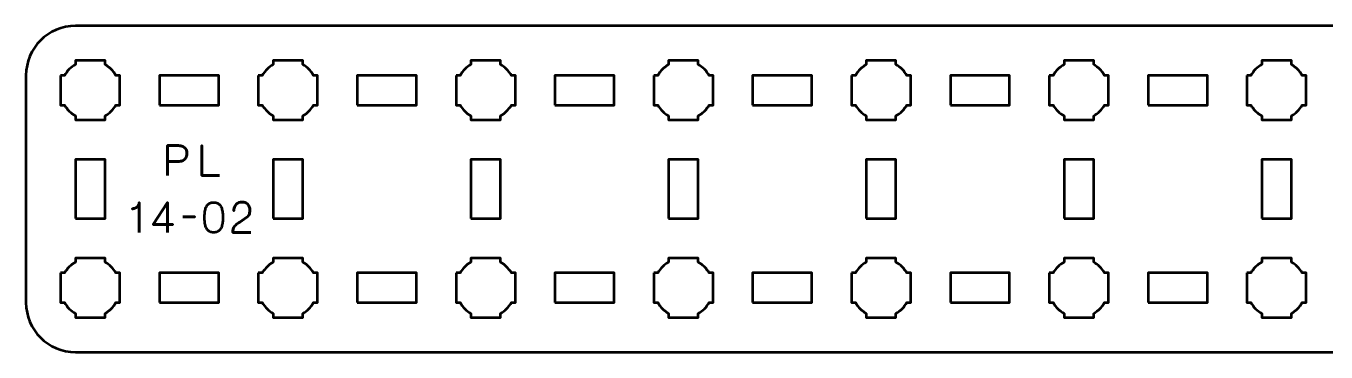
# Model space of a CAD drawing. Header units: centimetres. Extents: x -24.1 to 3.1, y -16.5 to -13.2.
# Drawn here: x -24.15 to -11, y -16.5 to -13.2 of the extents above; entities that cross this region are included whole.
import ezdxf

# ---------------------------------------------------------------- set-up
doc = ezdxf.new("R2010")
doc.units = ezdxf.units.CM
doc.header["$MEASUREMENT"] = 0
doc.layers.add('Layer 1', color=7, linetype='Continuous')

msp = doc.modelspace()

# ---------------------------------------------------------------- linework, layer by layer
at = {"layer": 'Layer 1', "lineweight": 53}
for points in [[(-22.8, -14), (-22.2, -14), (-22.2, -13.7), (-22.8, -13.7), (-22.8, -14)], [(-20.8, -14), (-20.2, -14), (-20.2, -13.7), (-20.8, -13.7), (-20.8, -14)], [(-18.8, -14), (-18.2, -14), (-18.2, -13.7), (-18.8, -13.7), (-18.8, -14)], [(-16.8, -14), (-16.2, -14), (-16.2, -13.7), (-16.8, -13.7), (-16.8, -14)], [(-14.8, -14), (-14.2, -14), (-14.2, -13.7), (-14.8, -13.7), (-14.8, -14)], [(-12.8, -14), (-12.2, -14), (-12.2, -13.7), (-12.8, -13.7), (-12.8, -14)], [(-23.65, -15.15), (-23.35, -15.15), (-23.35, -14.55), (-23.65, -14.55), (-23.65, -15.15)], [(-21.65, -15.15), (-21.35, -15.15), (-21.35, -14.55), (-21.65, -14.55), (-21.65, -15.15)], [(-19.65, -15.15), (-19.35, -15.15), (-19.35, -14.55), (-19.65, -14.55), (-19.65, -15.15)], [(-17.65, -15.15), (-17.35, -15.15), (-17.35, -14.55), (-17.65, -14.55), (-17.65, -15.15)], [(-15.65, -15.15), (-15.35, -15.15), (-15.35, -14.55), (-15.65, -14.55), (-15.65, -15.15)], [(-13.65, -15.15), (-13.35, -15.15), (-13.35, -14.55), (-13.65, -14.55), (-13.65, -15.15)], [(-11.65, -15.15), (-11.35, -15.15), (-11.35, -14.55), (-11.65, -14.55), (-11.65, -15.15)], [(-22.8, -16), (-22.2, -16), (-22.2, -15.7), (-22.8, -15.7), (-22.8, -16)], [(-20.8, -16), (-20.2, -16), (-20.2, -15.7), (-20.8, -15.7), (-20.8, -16)], [(-18.8, -16), (-18.2, -16), (-18.2, -15.7), (-18.8, -15.7), (-18.8, -16)], [(-16.8, -16), (-16.2, -16), (-16.2, -15.7), (-16.8, -15.7), (-16.8, -16)], [(-14.8, -16), (-14.2, -16), (-14.2, -15.7), (-14.8, -15.7), (-14.8, -16)], [(-12.8, -16), (-12.2, -16), (-12.2, -15.7), (-12.8, -15.7), (-12.8, -16)]]:
    msp.add_lwpolyline(points, close=True, dxfattribs=at)
for points, knots in [([(-24.15, -16), (-24.15, -16), (-24.15, -13.7), (-24.15, -13.7), (-24.15, -13.7), (-24.15, -13.42391), (-23.92609, -13.2), (-23.65, -13.2), (-23.65, -13.2), (-23.65, -13.2), (2.65, -13.2), (2.65, -13.2), (2.65, -13.2), (2.92609, -13.2), (3.15, -13.42391), (3.15, -13.7), (3.15, -13.7), (3.15, -13.7), (3.15, -16), (3.15, -16), (3.15, -16), (3.15, -16.27609), (2.92609, -16.5), (2.65, -16.5), (2.65, -16.5), (2.65, -16.5), (-23.65, -16.5), (-23.65, -16.5), (-23.65, -16.5), (-23.92609, -16.5), (-24.15, -16.27609), (-24.15, -16)], [0, 0, 0, 0, 0.125, 0.125, 0.125, 0.125, 0.25, 0.25, 0.25, 0.25, 0.375, 0.375, 0.375, 0.375, 0.5, 0.5, 0.5, 0.5, 0.625, 0.625, 0.625, 0.625, 0.75, 0.75, 0.75, 0.75, 0.875, 0.875, 0.875, 0.875, 1, 1, 1, 1]), ([(-23.8, -13.7), (-23.8, -13.7), (-23.75985, -13.7), (-23.75985, -13.7), (-23.75985, -13.7), (-23.7335, -13.65447), (-23.69553, -13.6165), (-23.65, -13.59015), (-23.65, -13.59015), (-23.65, -13.59015), (-23.65, -13.55), (-23.65, -13.55), (-23.65, -13.55), (-23.65, -13.55), (-23.5, -13.55), (-23.5, -13.55), (-23.5, -13.55), (-23.5, -13.55), (-23.35, -13.55), (-23.35, -13.55), (-23.35, -13.55), (-23.35, -13.55), (-23.35, -13.59015), (-23.35, -13.59015), (-23.35, -13.59015), (-23.30447, -13.6165), (-23.2665, -13.65447), (-23.24015, -13.7), (-23.24015, -13.7), (-23.24015, -13.7), (-23.2, -13.7), (-23.2, -13.7), (-23.2, -13.7), (-23.2, -13.7), (-23.2, -13.85), (-23.2, -13.85), (-23.2, -13.85), (-23.2, -13.85), (-23.2, -14), (-23.2, -14), (-23.2, -14), (-23.2, -14), (-23.24015, -14), (-23.24015, -14), (-23.24015, -14), (-23.2665, -14.04553), (-23.30447, -14.0835), (-23.35, -14.10985), (-23.35, -14.10985), (-23.35, -14.10985), (-23.35, -14.15), (-23.35, -14.15), (-23.35, -14.15), (-23.35, -14.15), (-23.5, -14.15), (-23.5, -14.15), (-23.5, -14.15), (-23.5, -14.15), (-23.65, -14.15), (-23.65, -14.15), (-23.65, -14.15), (-23.65, -14.15), (-23.65, -14.10985), (-23.65, -14.10985), (-23.65, -14.10985), (-23.69553, -14.0835), (-23.7335, -14.04553), (-23.75985, -14), (-23.75985, -14), (-23.75985, -14), (-23.8, -14), (-23.8, -14), (-23.8, -14), (-23.8, -14), (-23.8, -13.85), (-23.8, -13.85), (-23.8, -13.85), (-23.8, -13.85), (-23.8, -13.7), (-23.8, -13.7)], [0, 0, 0, 0, 0.05, 0.05, 0.05, 0.05, 0.1, 0.1, 0.1, 0.1, 0.15, 0.15, 0.15, 0.15, 0.2, 0.2, 0.2, 0.2, 0.25, 0.25, 0.25, 0.25, 0.3, 0.3, 0.3, 0.3, 0.35, 0.35, 0.35, 0.35, 0.4, 0.4, 0.4, 0.4, 0.45, 0.45, 0.45, 0.45, 0.5, 0.5, 0.5, 0.5, 0.55, 0.55, 0.55, 0.55, 0.6, 0.6, 0.6, 0.6, 0.65, 0.65, 0.65, 0.65, 0.7, 0.7, 0.7, 0.7, 0.75, 0.75, 0.75, 0.75, 0.8, 0.8, 0.8, 0.8, 0.85, 0.85, 0.85, 0.85, 0.9, 0.9, 0.9, 0.9, 0.95, 0.95, 0.95, 0.95, 1, 1, 1, 1]), ([(-21.8, -13.7), (-21.8, -13.7), (-21.75985, -13.7), (-21.75985, -13.7), (-21.75985, -13.7), (-21.7335, -13.65447), (-21.69553, -13.6165), (-21.65, -13.59015), (-21.65, -13.59015), (-21.65, -13.59015), (-21.65, -13.55), (-21.65, -13.55), (-21.65, -13.55), (-21.65, -13.55), (-21.5, -13.55), (-21.5, -13.55), (-21.5, -13.55), (-21.5, -13.55), (-21.35, -13.55), (-21.35, -13.55), (-21.35, -13.55), (-21.35, -13.55), (-21.35, -13.59015), (-21.35, -13.59015), (-21.35, -13.59015), (-21.30447, -13.6165), (-21.2665, -13.65447), (-21.24015, -13.7), (-21.24015, -13.7), (-21.24015, -13.7), (-21.2, -13.7), (-21.2, -13.7), (-21.2, -13.7), (-21.2, -13.7), (-21.2, -13.85), (-21.2, -13.85), (-21.2, -13.85), (-21.2, -13.85), (-21.2, -14), (-21.2, -14), (-21.2, -14), (-21.2, -14), (-21.24015, -14), (-21.24015, -14), (-21.24015, -14), (-21.2665, -14.04553), (-21.30447, -14.0835), (-21.35, -14.10985), (-21.35, -14.10985), (-21.35, -14.10985), (-21.35, -14.15), (-21.35, -14.15), (-21.35, -14.15), (-21.35, -14.15), (-21.5, -14.15), (-21.5, -14.15), (-21.5, -14.15), (-21.5, -14.15), (-21.65, -14.15), (-21.65, -14.15), (-21.65, -14.15), (-21.65, -14.15), (-21.65, -14.10985), (-21.65, -14.10985), (-21.65, -14.10985), (-21.69553, -14.0835), (-21.7335, -14.04553), (-21.75985, -14), (-21.75985, -14), (-21.75985, -14), (-21.8, -14), (-21.8, -14), (-21.8, -14), (-21.8, -14), (-21.8, -13.85), (-21.8, -13.85), (-21.8, -13.85), (-21.8, -13.85), (-21.8, -13.7), (-21.8, -13.7)], [0, 0, 0, 0, 0.05, 0.05, 0.05, 0.05, 0.1, 0.1, 0.1, 0.1, 0.15, 0.15, 0.15, 0.15, 0.2, 0.2, 0.2, 0.2, 0.25, 0.25, 0.25, 0.25, 0.3, 0.3, 0.3, 0.3, 0.35, 0.35, 0.35, 0.35, 0.4, 0.4, 0.4, 0.4, 0.45, 0.45, 0.45, 0.45, 0.5, 0.5, 0.5, 0.5, 0.55, 0.55, 0.55, 0.55, 0.6, 0.6, 0.6, 0.6, 0.65, 0.65, 0.65, 0.65, 0.7, 0.7, 0.7, 0.7, 0.75, 0.75, 0.75, 0.75, 0.8, 0.8, 0.8, 0.8, 0.85, 0.85, 0.85, 0.85, 0.9, 0.9, 0.9, 0.9, 0.95, 0.95, 0.95, 0.95, 1, 1, 1, 1]), ([(-19.8, -13.7), (-19.8, -13.7), (-19.75985, -13.7), (-19.75985, -13.7), (-19.75985, -13.7), (-19.7335, -13.65447), (-19.69553, -13.6165), (-19.65, -13.59015), (-19.65, -13.59015), (-19.65, -13.59015), (-19.65, -13.55), (-19.65, -13.55), (-19.65, -13.55), (-19.65, -13.55), (-19.5, -13.55), (-19.5, -13.55), (-19.5, -13.55), (-19.5, -13.55), (-19.35, -13.55), (-19.35, -13.55), (-19.35, -13.55), (-19.35, -13.55), (-19.35, -13.59015), (-19.35, -13.59015), (-19.35, -13.59015), (-19.30447, -13.6165), (-19.2665, -13.65447), (-19.24015, -13.7), (-19.24015, -13.7), (-19.24015, -13.7), (-19.2, -13.7), (-19.2, -13.7), (-19.2, -13.7), (-19.2, -13.7), (-19.2, -13.85), (-19.2, -13.85), (-19.2, -13.85), (-19.2, -13.85), (-19.2, -14), (-19.2, -14), (-19.2, -14), (-19.2, -14), (-19.24015, -14), (-19.24015, -14), (-19.24015, -14), (-19.2665, -14.04553), (-19.30447, -14.0835), (-19.35, -14.10985), (-19.35, -14.10985), (-19.35, -14.10985), (-19.35, -14.15), (-19.35, -14.15), (-19.35, -14.15), (-19.35, -14.15), (-19.5, -14.15), (-19.5, -14.15), (-19.5, -14.15), (-19.5, -14.15), (-19.65, -14.15), (-19.65, -14.15), (-19.65, -14.15), (-19.65, -14.15), (-19.65, -14.10985), (-19.65, -14.10985), (-19.65, -14.10985), (-19.69553, -14.0835), (-19.7335, -14.04553), (-19.75985, -14), (-19.75985, -14), (-19.75985, -14), (-19.8, -14), (-19.8, -14), (-19.8, -14), (-19.8, -14), (-19.8, -13.85), (-19.8, -13.85), (-19.8, -13.85), (-19.8, -13.85), (-19.8, -13.7), (-19.8, -13.7)], [0, 0, 0, 0, 0.05, 0.05, 0.05, 0.05, 0.1, 0.1, 0.1, 0.1, 0.15, 0.15, 0.15, 0.15, 0.2, 0.2, 0.2, 0.2, 0.25, 0.25, 0.25, 0.25, 0.3, 0.3, 0.3, 0.3, 0.35, 0.35, 0.35, 0.35, 0.4, 0.4, 0.4, 0.4, 0.45, 0.45, 0.45, 0.45, 0.5, 0.5, 0.5, 0.5, 0.55, 0.55, 0.55, 0.55, 0.6, 0.6, 0.6, 0.6, 0.65, 0.65, 0.65, 0.65, 0.7, 0.7, 0.7, 0.7, 0.75, 0.75, 0.75, 0.75, 0.8, 0.8, 0.8, 0.8, 0.85, 0.85, 0.85, 0.85, 0.9, 0.9, 0.9, 0.9, 0.95, 0.95, 0.95, 0.95, 1, 1, 1, 1]), ([(-17.8, -13.7), (-17.8, -13.7), (-17.75985, -13.7), (-17.75985, -13.7), (-17.75985, -13.7), (-17.7335, -13.65447), (-17.69553, -13.6165), (-17.65, -13.59015), (-17.65, -13.59015), (-17.65, -13.59015), (-17.65, -13.55), (-17.65, -13.55), (-17.65, -13.55), (-17.65, -13.55), (-17.5, -13.55), (-17.5, -13.55), (-17.5, -13.55), (-17.5, -13.55), (-17.35, -13.55), (-17.35, -13.55), (-17.35, -13.55), (-17.35, -13.55), (-17.35, -13.59015), (-17.35, -13.59015), (-17.35, -13.59015), (-17.30447, -13.6165), (-17.2665, -13.65447), (-17.24015, -13.7), (-17.24015, -13.7), (-17.24015, -13.7), (-17.2, -13.7), (-17.2, -13.7), (-17.2, -13.7), (-17.2, -13.7), (-17.2, -13.85), (-17.2, -13.85), (-17.2, -13.85), (-17.2, -13.85), (-17.2, -14), (-17.2, -14), (-17.2, -14), (-17.2, -14), (-17.24015, -14), (-17.24015, -14), (-17.24015, -14), (-17.2665, -14.04553), (-17.30447, -14.0835), (-17.35, -14.10985), (-17.35, -14.10985), (-17.35, -14.10985), (-17.35, -14.15), (-17.35, -14.15), (-17.35, -14.15), (-17.35, -14.15), (-17.5, -14.15), (-17.5, -14.15), (-17.5, -14.15), (-17.5, -14.15), (-17.65, -14.15), (-17.65, -14.15), (-17.65, -14.15), (-17.65, -14.15), (-17.65, -14.10985), (-17.65, -14.10985), (-17.65, -14.10985), (-17.69553, -14.0835), (-17.7335, -14.04553), (-17.75985, -14), (-17.75985, -14), (-17.75985, -14), (-17.8, -14), (-17.8, -14), (-17.8, -14), (-17.8, -14), (-17.8, -13.85), (-17.8, -13.85), (-17.8, -13.85), (-17.8, -13.85), (-17.8, -13.7), (-17.8, -13.7)], [0, 0, 0, 0, 0.05, 0.05, 0.05, 0.05, 0.1, 0.1, 0.1, 0.1, 0.15, 0.15, 0.15, 0.15, 0.2, 0.2, 0.2, 0.2, 0.25, 0.25, 0.25, 0.25, 0.3, 0.3, 0.3, 0.3, 0.35, 0.35, 0.35, 0.35, 0.4, 0.4, 0.4, 0.4, 0.45, 0.45, 0.45, 0.45, 0.5, 0.5, 0.5, 0.5, 0.55, 0.55, 0.55, 0.55, 0.6, 0.6, 0.6, 0.6, 0.65, 0.65, 0.65, 0.65, 0.7, 0.7, 0.7, 0.7, 0.75, 0.75, 0.75, 0.75, 0.8, 0.8, 0.8, 0.8, 0.85, 0.85, 0.85, 0.85, 0.9, 0.9, 0.9, 0.9, 0.95, 0.95, 0.95, 0.95, 1, 1, 1, 1]), ([(-15.8, -13.7), (-15.8, -13.7), (-15.75985, -13.7), (-15.75985, -13.7), (-15.75985, -13.7), (-15.7335, -13.65447), (-15.69553, -13.6165), (-15.65, -13.59015), (-15.65, -13.59015), (-15.65, -13.59015), (-15.65, -13.55), (-15.65, -13.55), (-15.65, -13.55), (-15.65, -13.55), (-15.5, -13.55), (-15.5, -13.55), (-15.5, -13.55), (-15.5, -13.55), (-15.35, -13.55), (-15.35, -13.55), (-15.35, -13.55), (-15.35, -13.55), (-15.35, -13.59015), (-15.35, -13.59015), (-15.35, -13.59015), (-15.30447, -13.6165), (-15.2665, -13.65447), (-15.24015, -13.7), (-15.24015, -13.7), (-15.24015, -13.7), (-15.2, -13.7), (-15.2, -13.7), (-15.2, -13.7), (-15.2, -13.7), (-15.2, -13.85), (-15.2, -13.85), (-15.2, -13.85), (-15.2, -13.85), (-15.2, -14), (-15.2, -14), (-15.2, -14), (-15.2, -14), (-15.24015, -14), (-15.24015, -14), (-15.24015, -14), (-15.2665, -14.04553), (-15.30447, -14.0835), (-15.35, -14.10985), (-15.35, -14.10985), (-15.35, -14.10985), (-15.35, -14.15), (-15.35, -14.15), (-15.35, -14.15), (-15.35, -14.15), (-15.5, -14.15), (-15.5, -14.15), (-15.5, -14.15), (-15.5, -14.15), (-15.65, -14.15), (-15.65, -14.15), (-15.65, -14.15), (-15.65, -14.15), (-15.65, -14.10985), (-15.65, -14.10985), (-15.65, -14.10985), (-15.69553, -14.0835), (-15.7335, -14.04553), (-15.75985, -14), (-15.75985, -14), (-15.75985, -14), (-15.8, -14), (-15.8, -14), (-15.8, -14), (-15.8, -14), (-15.8, -13.85), (-15.8, -13.85), (-15.8, -13.85), (-15.8, -13.85), (-15.8, -13.7), (-15.8, -13.7)], [0, 0, 0, 0, 0.05, 0.05, 0.05, 0.05, 0.1, 0.1, 0.1, 0.1, 0.15, 0.15, 0.15, 0.15, 0.2, 0.2, 0.2, 0.2, 0.25, 0.25, 0.25, 0.25, 0.3, 0.3, 0.3, 0.3, 0.35, 0.35, 0.35, 0.35, 0.4, 0.4, 0.4, 0.4, 0.45, 0.45, 0.45, 0.45, 0.5, 0.5, 0.5, 0.5, 0.55, 0.55, 0.55, 0.55, 0.6, 0.6, 0.6, 0.6, 0.65, 0.65, 0.65, 0.65, 0.7, 0.7, 0.7, 0.7, 0.75, 0.75, 0.75, 0.75, 0.8, 0.8, 0.8, 0.8, 0.85, 0.85, 0.85, 0.85, 0.9, 0.9, 0.9, 0.9, 0.95, 0.95, 0.95, 0.95, 1, 1, 1, 1]), ([(-13.8, -13.7), (-13.8, -13.7), (-13.75985, -13.7), (-13.75985, -13.7), (-13.75985, -13.7), (-13.7335, -13.65447), (-13.69553, -13.6165), (-13.65, -13.59015), (-13.65, -13.59015), (-13.65, -13.59015), (-13.65, -13.55), (-13.65, -13.55), (-13.65, -13.55), (-13.65, -13.55), (-13.5, -13.55), (-13.5, -13.55), (-13.5, -13.55), (-13.5, -13.55), (-13.35, -13.55), (-13.35, -13.55), (-13.35, -13.55), (-13.35, -13.55), (-13.35, -13.59015), (-13.35, -13.59015), (-13.35, -13.59015), (-13.30447, -13.6165), (-13.2665, -13.65447), (-13.24015, -13.7), (-13.24015, -13.7), (-13.24015, -13.7), (-13.2, -13.7), (-13.2, -13.7), (-13.2, -13.7), (-13.2, -13.7), (-13.2, -13.85), (-13.2, -13.85), (-13.2, -13.85), (-13.2, -13.85), (-13.2, -14), (-13.2, -14), (-13.2, -14), (-13.2, -14), (-13.24015, -14), (-13.24015, -14), (-13.24015, -14), (-13.2665, -14.04553), (-13.30447, -14.0835), (-13.35, -14.10985), (-13.35, -14.10985), (-13.35, -14.10985), (-13.35, -14.15), (-13.35, -14.15), (-13.35, -14.15), (-13.35, -14.15), (-13.5, -14.15), (-13.5, -14.15), (-13.5, -14.15), (-13.5, -14.15), (-13.65, -14.15), (-13.65, -14.15), (-13.65, -14.15), (-13.65, -14.15), (-13.65, -14.10985), (-13.65, -14.10985), (-13.65, -14.10985), (-13.69553, -14.0835), (-13.7335, -14.04553), (-13.75985, -14), (-13.75985, -14), (-13.75985, -14), (-13.8, -14), (-13.8, -14), (-13.8, -14), (-13.8, -14), (-13.8, -13.85), (-13.8, -13.85), (-13.8, -13.85), (-13.8, -13.85), (-13.8, -13.7), (-13.8, -13.7)], [0, 0, 0, 0, 0.05, 0.05, 0.05, 0.05, 0.1, 0.1, 0.1, 0.1, 0.15, 0.15, 0.15, 0.15, 0.2, 0.2, 0.2, 0.2, 0.25, 0.25, 0.25, 0.25, 0.3, 0.3, 0.3, 0.3, 0.35, 0.35, 0.35, 0.35, 0.4, 0.4, 0.4, 0.4, 0.45, 0.45, 0.45, 0.45, 0.5, 0.5, 0.5, 0.5, 0.55, 0.55, 0.55, 0.55, 0.6, 0.6, 0.6, 0.6, 0.65, 0.65, 0.65, 0.65, 0.7, 0.7, 0.7, 0.7, 0.75, 0.75, 0.75, 0.75, 0.8, 0.8, 0.8, 0.8, 0.85, 0.85, 0.85, 0.85, 0.9, 0.9, 0.9, 0.9, 0.95, 0.95, 0.95, 0.95, 1, 1, 1, 1]), ([(-11.8, -13.7), (-11.8, -13.7), (-11.75985, -13.7), (-11.75985, -13.7), (-11.75985, -13.7), (-11.7335, -13.65447), (-11.69553, -13.6165), (-11.65, -13.59015), (-11.65, -13.59015), (-11.65, -13.59015), (-11.65, -13.55), (-11.65, -13.55), (-11.65, -13.55), (-11.65, -13.55), (-11.5, -13.55), (-11.5, -13.55), (-11.5, -13.55), (-11.5, -13.55), (-11.35, -13.55), (-11.35, -13.55), (-11.35, -13.55), (-11.35, -13.55), (-11.35, -13.59015), (-11.35, -13.59015), (-11.35, -13.59015), (-11.30447, -13.6165), (-11.2665, -13.65447), (-11.24015, -13.7), (-11.24015, -13.7), (-11.24015, -13.7), (-11.2, -13.7), (-11.2, -13.7), (-11.2, -13.7), (-11.2, -13.7), (-11.2, -13.85), (-11.2, -13.85), (-11.2, -13.85), (-11.2, -13.85), (-11.2, -14), (-11.2, -14), (-11.2, -14), (-11.2, -14), (-11.24015, -14), (-11.24015, -14), (-11.24015, -14), (-11.2665, -14.04553), (-11.30447, -14.0835), (-11.35, -14.10985), (-11.35, -14.10985), (-11.35, -14.10985), (-11.35, -14.15), (-11.35, -14.15), (-11.35, -14.15), (-11.35, -14.15), (-11.5, -14.15), (-11.5, -14.15), (-11.5, -14.15), (-11.5, -14.15), (-11.65, -14.15), (-11.65, -14.15), (-11.65, -14.15), (-11.65, -14.15), (-11.65, -14.10985), (-11.65, -14.10985), (-11.65, -14.10985), (-11.69553, -14.0835), (-11.7335, -14.04553), (-11.75985, -14), (-11.75985, -14), (-11.75985, -14), (-11.8, -14), (-11.8, -14), (-11.8, -14), (-11.8, -14), (-11.8, -13.85), (-11.8, -13.85), (-11.8, -13.85), (-11.8, -13.85), (-11.8, -13.7), (-11.8, -13.7)], [0, 0, 0, 0, 0.05, 0.05, 0.05, 0.05, 0.1, 0.1, 0.1, 0.1, 0.15, 0.15, 0.15, 0.15, 0.2, 0.2, 0.2, 0.2, 0.25, 0.25, 0.25, 0.25, 0.3, 0.3, 0.3, 0.3, 0.35, 0.35, 0.35, 0.35, 0.4, 0.4, 0.4, 0.4, 0.45, 0.45, 0.45, 0.45, 0.5, 0.5, 0.5, 0.5, 0.55, 0.55, 0.55, 0.55, 0.6, 0.6, 0.6, 0.6, 0.65, 0.65, 0.65, 0.65, 0.7, 0.7, 0.7, 0.7, 0.75, 0.75, 0.75, 0.75, 0.8, 0.8, 0.8, 0.8, 0.85, 0.85, 0.85, 0.85, 0.9, 0.9, 0.9, 0.9, 0.95, 0.95, 0.95, 0.95, 1, 1, 1, 1]), ([(-23.8, -15.7), (-23.8, -15.7), (-23.75985, -15.7), (-23.75985, -15.7), (-23.75985, -15.7), (-23.7335, -15.65447), (-23.69553, -15.6165), (-23.65, -15.59015), (-23.65, -15.59015), (-23.65, -15.59015), (-23.65, -15.55), (-23.65, -15.55), (-23.65, -15.55), (-23.65, -15.55), (-23.5, -15.55), (-23.5, -15.55), (-23.5, -15.55), (-23.5, -15.55), (-23.35, -15.55), (-23.35, -15.55), (-23.35, -15.55), (-23.35, -15.55), (-23.35, -15.59015), (-23.35, -15.59015), (-23.35, -15.59015), (-23.30447, -15.6165), (-23.2665, -15.65447), (-23.24015, -15.7), (-23.24015, -15.7), (-23.24015, -15.7), (-23.2, -15.7), (-23.2, -15.7), (-23.2, -15.7), (-23.2, -15.7), (-23.2, -15.85), (-23.2, -15.85), (-23.2, -15.85), (-23.2, -15.85), (-23.2, -16), (-23.2, -16), (-23.2, -16), (-23.2, -16), (-23.24015, -16), (-23.24015, -16), (-23.24015, -16), (-23.2665, -16.04553), (-23.30447, -16.0835), (-23.35, -16.10985), (-23.35, -16.10985), (-23.35, -16.10985), (-23.35, -16.15), (-23.35, -16.15), (-23.35, -16.15), (-23.35, -16.15), (-23.5, -16.15), (-23.5, -16.15), (-23.5, -16.15), (-23.5, -16.15), (-23.65, -16.15), (-23.65, -16.15), (-23.65, -16.15), (-23.65, -16.15), (-23.65, -16.10985), (-23.65, -16.10985), (-23.65, -16.10985), (-23.69553, -16.0835), (-23.7335, -16.04553), (-23.75985, -16), (-23.75985, -16), (-23.75985, -16), (-23.8, -16), (-23.8, -16), (-23.8, -16), (-23.8, -16), (-23.8, -15.85), (-23.8, -15.85), (-23.8, -15.85), (-23.8, -15.85), (-23.8, -15.7), (-23.8, -15.7)], [0, 0, 0, 0, 0.05, 0.05, 0.05, 0.05, 0.1, 0.1, 0.1, 0.1, 0.15, 0.15, 0.15, 0.15, 0.2, 0.2, 0.2, 0.2, 0.25, 0.25, 0.25, 0.25, 0.3, 0.3, 0.3, 0.3, 0.35, 0.35, 0.35, 0.35, 0.4, 0.4, 0.4, 0.4, 0.45, 0.45, 0.45, 0.45, 0.5, 0.5, 0.5, 0.5, 0.55, 0.55, 0.55, 0.55, 0.6, 0.6, 0.6, 0.6, 0.65, 0.65, 0.65, 0.65, 0.7, 0.7, 0.7, 0.7, 0.75, 0.75, 0.75, 0.75, 0.8, 0.8, 0.8, 0.8, 0.85, 0.85, 0.85, 0.85, 0.9, 0.9, 0.9, 0.9, 0.95, 0.95, 0.95, 0.95, 1, 1, 1, 1]), ([(-21.8, -15.7), (-21.8, -15.7), (-21.75985, -15.7), (-21.75985, -15.7), (-21.75985, -15.7), (-21.7335, -15.65447), (-21.69553, -15.6165), (-21.65, -15.59015), (-21.65, -15.59015), (-21.65, -15.59015), (-21.65, -15.55), (-21.65, -15.55), (-21.65, -15.55), (-21.65, -15.55), (-21.5, -15.55), (-21.5, -15.55), (-21.5, -15.55), (-21.5, -15.55), (-21.35, -15.55), (-21.35, -15.55), (-21.35, -15.55), (-21.35, -15.55), (-21.35, -15.59015), (-21.35, -15.59015), (-21.35, -15.59015), (-21.30447, -15.6165), (-21.2665, -15.65447), (-21.24015, -15.7), (-21.24015, -15.7), (-21.24015, -15.7), (-21.2, -15.7), (-21.2, -15.7), (-21.2, -15.7), (-21.2, -15.7), (-21.2, -15.85), (-21.2, -15.85), (-21.2, -15.85), (-21.2, -15.85), (-21.2, -16), (-21.2, -16), (-21.2, -16), (-21.2, -16), (-21.24015, -16), (-21.24015, -16), (-21.24015, -16), (-21.2665, -16.04553), (-21.30447, -16.0835), (-21.35, -16.10985), (-21.35, -16.10985), (-21.35, -16.10985), (-21.35, -16.15), (-21.35, -16.15), (-21.35, -16.15), (-21.35, -16.15), (-21.5, -16.15), (-21.5, -16.15), (-21.5, -16.15), (-21.5, -16.15), (-21.65, -16.15), (-21.65, -16.15), (-21.65, -16.15), (-21.65, -16.15), (-21.65, -16.10985), (-21.65, -16.10985), (-21.65, -16.10985), (-21.69553, -16.0835), (-21.7335, -16.04553), (-21.75985, -16), (-21.75985, -16), (-21.75985, -16), (-21.8, -16), (-21.8, -16), (-21.8, -16), (-21.8, -16), (-21.8, -15.85), (-21.8, -15.85), (-21.8, -15.85), (-21.8, -15.85), (-21.8, -15.7), (-21.8, -15.7)], [0, 0, 0, 0, 0.05, 0.05, 0.05, 0.05, 0.1, 0.1, 0.1, 0.1, 0.15, 0.15, 0.15, 0.15, 0.2, 0.2, 0.2, 0.2, 0.25, 0.25, 0.25, 0.25, 0.3, 0.3, 0.3, 0.3, 0.35, 0.35, 0.35, 0.35, 0.4, 0.4, 0.4, 0.4, 0.45, 0.45, 0.45, 0.45, 0.5, 0.5, 0.5, 0.5, 0.55, 0.55, 0.55, 0.55, 0.6, 0.6, 0.6, 0.6, 0.65, 0.65, 0.65, 0.65, 0.7, 0.7, 0.7, 0.7, 0.75, 0.75, 0.75, 0.75, 0.8, 0.8, 0.8, 0.8, 0.85, 0.85, 0.85, 0.85, 0.9, 0.9, 0.9, 0.9, 0.95, 0.95, 0.95, 0.95, 1, 1, 1, 1]), ([(-19.8, -15.7), (-19.8, -15.7), (-19.75985, -15.7), (-19.75985, -15.7), (-19.75985, -15.7), (-19.7335, -15.65447), (-19.69553, -15.6165), (-19.65, -15.59015), (-19.65, -15.59015), (-19.65, -15.59015), (-19.65, -15.55), (-19.65, -15.55), (-19.65, -15.55), (-19.65, -15.55), (-19.5, -15.55), (-19.5, -15.55), (-19.5, -15.55), (-19.5, -15.55), (-19.35, -15.55), (-19.35, -15.55), (-19.35, -15.55), (-19.35, -15.55), (-19.35, -15.59015), (-19.35, -15.59015), (-19.35, -15.59015), (-19.30447, -15.6165), (-19.2665, -15.65447), (-19.24015, -15.7), (-19.24015, -15.7), (-19.24015, -15.7), (-19.2, -15.7), (-19.2, -15.7), (-19.2, -15.7), (-19.2, -15.7), (-19.2, -15.85), (-19.2, -15.85), (-19.2, -15.85), (-19.2, -15.85), (-19.2, -16), (-19.2, -16), (-19.2, -16), (-19.2, -16), (-19.24015, -16), (-19.24015, -16), (-19.24015, -16), (-19.2665, -16.04553), (-19.30447, -16.0835), (-19.35, -16.10985), (-19.35, -16.10985), (-19.35, -16.10985), (-19.35, -16.15), (-19.35, -16.15), (-19.35, -16.15), (-19.35, -16.15), (-19.5, -16.15), (-19.5, -16.15), (-19.5, -16.15), (-19.5, -16.15), (-19.65, -16.15), (-19.65, -16.15), (-19.65, -16.15), (-19.65, -16.15), (-19.65, -16.10985), (-19.65, -16.10985), (-19.65, -16.10985), (-19.69553, -16.0835), (-19.7335, -16.04553), (-19.75985, -16), (-19.75985, -16), (-19.75985, -16), (-19.8, -16), (-19.8, -16), (-19.8, -16), (-19.8, -16), (-19.8, -15.85), (-19.8, -15.85), (-19.8, -15.85), (-19.8, -15.85), (-19.8, -15.7), (-19.8, -15.7)], [0, 0, 0, 0, 0.05, 0.05, 0.05, 0.05, 0.1, 0.1, 0.1, 0.1, 0.15, 0.15, 0.15, 0.15, 0.2, 0.2, 0.2, 0.2, 0.25, 0.25, 0.25, 0.25, 0.3, 0.3, 0.3, 0.3, 0.35, 0.35, 0.35, 0.35, 0.4, 0.4, 0.4, 0.4, 0.45, 0.45, 0.45, 0.45, 0.5, 0.5, 0.5, 0.5, 0.55, 0.55, 0.55, 0.55, 0.6, 0.6, 0.6, 0.6, 0.65, 0.65, 0.65, 0.65, 0.7, 0.7, 0.7, 0.7, 0.75, 0.75, 0.75, 0.75, 0.8, 0.8, 0.8, 0.8, 0.85, 0.85, 0.85, 0.85, 0.9, 0.9, 0.9, 0.9, 0.95, 0.95, 0.95, 0.95, 1, 1, 1, 1]), ([(-17.8, -15.7), (-17.8, -15.7), (-17.75985, -15.7), (-17.75985, -15.7), (-17.75985, -15.7), (-17.7335, -15.65447), (-17.69553, -15.6165), (-17.65, -15.59015), (-17.65, -15.59015), (-17.65, -15.59015), (-17.65, -15.55), (-17.65, -15.55), (-17.65, -15.55), (-17.65, -15.55), (-17.5, -15.55), (-17.5, -15.55), (-17.5, -15.55), (-17.5, -15.55), (-17.35, -15.55), (-17.35, -15.55), (-17.35, -15.55), (-17.35, -15.55), (-17.35, -15.59015), (-17.35, -15.59015), (-17.35, -15.59015), (-17.30447, -15.6165), (-17.2665, -15.65447), (-17.24015, -15.7), (-17.24015, -15.7), (-17.24015, -15.7), (-17.2, -15.7), (-17.2, -15.7), (-17.2, -15.7), (-17.2, -15.7), (-17.2, -15.85), (-17.2, -15.85), (-17.2, -15.85), (-17.2, -15.85), (-17.2, -16), (-17.2, -16), (-17.2, -16), (-17.2, -16), (-17.24015, -16), (-17.24015, -16), (-17.24015, -16), (-17.2665, -16.04553), (-17.30447, -16.0835), (-17.35, -16.10985), (-17.35, -16.10985), (-17.35, -16.10985), (-17.35, -16.15), (-17.35, -16.15), (-17.35, -16.15), (-17.35, -16.15), (-17.5, -16.15), (-17.5, -16.15), (-17.5, -16.15), (-17.5, -16.15), (-17.65, -16.15), (-17.65, -16.15), (-17.65, -16.15), (-17.65, -16.15), (-17.65, -16.10985), (-17.65, -16.10985), (-17.65, -16.10985), (-17.69553, -16.0835), (-17.7335, -16.04553), (-17.75985, -16), (-17.75985, -16), (-17.75985, -16), (-17.8, -16), (-17.8, -16), (-17.8, -16), (-17.8, -16), (-17.8, -15.85), (-17.8, -15.85), (-17.8, -15.85), (-17.8, -15.85), (-17.8, -15.7), (-17.8, -15.7)], [0, 0, 0, 0, 0.05, 0.05, 0.05, 0.05, 0.1, 0.1, 0.1, 0.1, 0.15, 0.15, 0.15, 0.15, 0.2, 0.2, 0.2, 0.2, 0.25, 0.25, 0.25, 0.25, 0.3, 0.3, 0.3, 0.3, 0.35, 0.35, 0.35, 0.35, 0.4, 0.4, 0.4, 0.4, 0.45, 0.45, 0.45, 0.45, 0.5, 0.5, 0.5, 0.5, 0.55, 0.55, 0.55, 0.55, 0.6, 0.6, 0.6, 0.6, 0.65, 0.65, 0.65, 0.65, 0.7, 0.7, 0.7, 0.7, 0.75, 0.75, 0.75, 0.75, 0.8, 0.8, 0.8, 0.8, 0.85, 0.85, 0.85, 0.85, 0.9, 0.9, 0.9, 0.9, 0.95, 0.95, 0.95, 0.95, 1, 1, 1, 1]), ([(-15.8, -15.7), (-15.8, -15.7), (-15.75985, -15.7), (-15.75985, -15.7), (-15.75985, -15.7), (-15.7335, -15.65447), (-15.69553, -15.6165), (-15.65, -15.59015), (-15.65, -15.59015), (-15.65, -15.59015), (-15.65, -15.55), (-15.65, -15.55), (-15.65, -15.55), (-15.65, -15.55), (-15.5, -15.55), (-15.5, -15.55), (-15.5, -15.55), (-15.5, -15.55), (-15.35, -15.55), (-15.35, -15.55), (-15.35, -15.55), (-15.35, -15.55), (-15.35, -15.59015), (-15.35, -15.59015), (-15.35, -15.59015), (-15.30447, -15.6165), (-15.2665, -15.65447), (-15.24015, -15.7), (-15.24015, -15.7), (-15.24015, -15.7), (-15.2, -15.7), (-15.2, -15.7), (-15.2, -15.7), (-15.2, -15.7), (-15.2, -15.85), (-15.2, -15.85), (-15.2, -15.85), (-15.2, -15.85), (-15.2, -16), (-15.2, -16), (-15.2, -16), (-15.2, -16), (-15.24015, -16), (-15.24015, -16), (-15.24015, -16), (-15.2665, -16.04553), (-15.30447, -16.0835), (-15.35, -16.10985), (-15.35, -16.10985), (-15.35, -16.10985), (-15.35, -16.15), (-15.35, -16.15), (-15.35, -16.15), (-15.35, -16.15), (-15.5, -16.15), (-15.5, -16.15), (-15.5, -16.15), (-15.5, -16.15), (-15.65, -16.15), (-15.65, -16.15), (-15.65, -16.15), (-15.65, -16.15), (-15.65, -16.10985), (-15.65, -16.10985), (-15.65, -16.10985), (-15.69553, -16.0835), (-15.7335, -16.04553), (-15.75985, -16), (-15.75985, -16), (-15.75985, -16), (-15.8, -16), (-15.8, -16), (-15.8, -16), (-15.8, -16), (-15.8, -15.85), (-15.8, -15.85), (-15.8, -15.85), (-15.8, -15.85), (-15.8, -15.7), (-15.8, -15.7)], [0, 0, 0, 0, 0.05, 0.05, 0.05, 0.05, 0.1, 0.1, 0.1, 0.1, 0.15, 0.15, 0.15, 0.15, 0.2, 0.2, 0.2, 0.2, 0.25, 0.25, 0.25, 0.25, 0.3, 0.3, 0.3, 0.3, 0.35, 0.35, 0.35, 0.35, 0.4, 0.4, 0.4, 0.4, 0.45, 0.45, 0.45, 0.45, 0.5, 0.5, 0.5, 0.5, 0.55, 0.55, 0.55, 0.55, 0.6, 0.6, 0.6, 0.6, 0.65, 0.65, 0.65, 0.65, 0.7, 0.7, 0.7, 0.7, 0.75, 0.75, 0.75, 0.75, 0.8, 0.8, 0.8, 0.8, 0.85, 0.85, 0.85, 0.85, 0.9, 0.9, 0.9, 0.9, 0.95, 0.95, 0.95, 0.95, 1, 1, 1, 1]), ([(-13.8, -15.7), (-13.8, -15.7), (-13.75985, -15.7), (-13.75985, -15.7), (-13.75985, -15.7), (-13.7335, -15.65447), (-13.69553, -15.6165), (-13.65, -15.59015), (-13.65, -15.59015), (-13.65, -15.59015), (-13.65, -15.55), (-13.65, -15.55), (-13.65, -15.55), (-13.65, -15.55), (-13.5, -15.55), (-13.5, -15.55), (-13.5, -15.55), (-13.5, -15.55), (-13.35, -15.55), (-13.35, -15.55), (-13.35, -15.55), (-13.35, -15.55), (-13.35, -15.59015), (-13.35, -15.59015), (-13.35, -15.59015), (-13.30447, -15.6165), (-13.2665, -15.65447), (-13.24015, -15.7), (-13.24015, -15.7), (-13.24015, -15.7), (-13.2, -15.7), (-13.2, -15.7), (-13.2, -15.7), (-13.2, -15.7), (-13.2, -15.85), (-13.2, -15.85), (-13.2, -15.85), (-13.2, -15.85), (-13.2, -16), (-13.2, -16), (-13.2, -16), (-13.2, -16), (-13.24015, -16), (-13.24015, -16), (-13.24015, -16), (-13.2665, -16.04553), (-13.30447, -16.0835), (-13.35, -16.10985), (-13.35, -16.10985), (-13.35, -16.10985), (-13.35, -16.15), (-13.35, -16.15), (-13.35, -16.15), (-13.35, -16.15), (-13.5, -16.15), (-13.5, -16.15), (-13.5, -16.15), (-13.5, -16.15), (-13.65, -16.15), (-13.65, -16.15), (-13.65, -16.15), (-13.65, -16.15), (-13.65, -16.10985), (-13.65, -16.10985), (-13.65, -16.10985), (-13.69553, -16.0835), (-13.7335, -16.04553), (-13.75985, -16), (-13.75985, -16), (-13.75985, -16), (-13.8, -16), (-13.8, -16), (-13.8, -16), (-13.8, -16), (-13.8, -15.85), (-13.8, -15.85), (-13.8, -15.85), (-13.8, -15.85), (-13.8, -15.7), (-13.8, -15.7)], [0, 0, 0, 0, 0.05, 0.05, 0.05, 0.05, 0.1, 0.1, 0.1, 0.1, 0.15, 0.15, 0.15, 0.15, 0.2, 0.2, 0.2, 0.2, 0.25, 0.25, 0.25, 0.25, 0.3, 0.3, 0.3, 0.3, 0.35, 0.35, 0.35, 0.35, 0.4, 0.4, 0.4, 0.4, 0.45, 0.45, 0.45, 0.45, 0.5, 0.5, 0.5, 0.5, 0.55, 0.55, 0.55, 0.55, 0.6, 0.6, 0.6, 0.6, 0.65, 0.65, 0.65, 0.65, 0.7, 0.7, 0.7, 0.7, 0.75, 0.75, 0.75, 0.75, 0.8, 0.8, 0.8, 0.8, 0.85, 0.85, 0.85, 0.85, 0.9, 0.9, 0.9, 0.9, 0.95, 0.95, 0.95, 0.95, 1, 1, 1, 1]), ([(-11.8, -15.7), (-11.8, -15.7), (-11.75985, -15.7), (-11.75985, -15.7), (-11.75985, -15.7), (-11.7335, -15.65447), (-11.69553, -15.6165), (-11.65, -15.59015), (-11.65, -15.59015), (-11.65, -15.59015), (-11.65, -15.55), (-11.65, -15.55), (-11.65, -15.55), (-11.65, -15.55), (-11.5, -15.55), (-11.5, -15.55), (-11.5, -15.55), (-11.5, -15.55), (-11.35, -15.55), (-11.35, -15.55), (-11.35, -15.55), (-11.35, -15.55), (-11.35, -15.59015), (-11.35, -15.59015), (-11.35, -15.59015), (-11.30447, -15.6165), (-11.2665, -15.65447), (-11.24015, -15.7), (-11.24015, -15.7), (-11.24015, -15.7), (-11.2, -15.7), (-11.2, -15.7), (-11.2, -15.7), (-11.2, -15.7), (-11.2, -15.85), (-11.2, -15.85), (-11.2, -15.85), (-11.2, -15.85), (-11.2, -16), (-11.2, -16), (-11.2, -16), (-11.2, -16), (-11.24015, -16), (-11.24015, -16), (-11.24015, -16), (-11.2665, -16.04553), (-11.30447, -16.0835), (-11.35, -16.10985), (-11.35, -16.10985), (-11.35, -16.10985), (-11.35, -16.15), (-11.35, -16.15), (-11.35, -16.15), (-11.35, -16.15), (-11.5, -16.15), (-11.5, -16.15), (-11.5, -16.15), (-11.5, -16.15), (-11.65, -16.15), (-11.65, -16.15), (-11.65, -16.15), (-11.65, -16.15), (-11.65, -16.10985), (-11.65, -16.10985), (-11.65, -16.10985), (-11.69553, -16.0835), (-11.7335, -16.04553), (-11.75985, -16), (-11.75985, -16), (-11.75985, -16), (-11.8, -16), (-11.8, -16), (-11.8, -16), (-11.8, -16), (-11.8, -15.85), (-11.8, -15.85), (-11.8, -15.85), (-11.8, -15.85), (-11.8, -15.7), (-11.8, -15.7)], [0, 0, 0, 0, 0.05, 0.05, 0.05, 0.05, 0.1, 0.1, 0.1, 0.1, 0.15, 0.15, 0.15, 0.15, 0.2, 0.2, 0.2, 0.2, 0.25, 0.25, 0.25, 0.25, 0.3, 0.3, 0.3, 0.3, 0.35, 0.35, 0.35, 0.35, 0.4, 0.4, 0.4, 0.4, 0.45, 0.45, 0.45, 0.45, 0.5, 0.5, 0.5, 0.5, 0.55, 0.55, 0.55, 0.55, 0.6, 0.6, 0.6, 0.6, 0.65, 0.65, 0.65, 0.65, 0.7, 0.7, 0.7, 0.7, 0.75, 0.75, 0.75, 0.75, 0.8, 0.8, 0.8, 0.8, 0.85, 0.85, 0.85, 0.85, 0.9, 0.9, 0.9, 0.9, 0.95, 0.95, 0.95, 0.95, 1, 1, 1, 1])]:
    msp.add_open_spline(points, degree=3, knots=knots, dxfattribs=at)
at = {"layer": 'Layer 1', "color": 5, "lineweight": 53}
for points, knots in [([(-22.71759, -14.71494), (-22.71759, -14.71494), (-22.71759, -14.40972), (-22.71759, -14.40972), (-22.71759, -14.40972), (-22.71759, -14.40972), (-22.62022, -14.40972), (-22.62022, -14.40972), (-22.62022, -14.40972), (-22.60075, -14.40979), (-22.58474, -14.41198), (-22.57211, -14.41621), (-22.57211, -14.41621), (-22.55955, -14.42037), (-22.54967, -14.42616), (-22.54254, -14.4335), (-22.54254, -14.4335), (-22.53542, -14.44076), (-22.53034, -14.44909), (-22.52723, -14.45847), (-22.52723, -14.45847), (-22.5242, -14.46786), (-22.52244, -14.47766), (-22.52201, -14.48804), (-22.52201, -14.48804), (-22.52152, -14.49841), (-22.52272, -14.50857), (-22.52554, -14.51844), (-22.52554, -14.51844), (-22.52843, -14.52832), (-22.5333, -14.53728), (-22.54029, -14.54533), (-22.54029, -14.54533), (-22.5472, -14.55337), (-22.55658, -14.55979), (-22.56837, -14.56452), (-22.56837, -14.56452), (-22.58015, -14.56931), (-22.59475, -14.57171), (-22.61218, -14.57185), (-22.61218, -14.57185), (-22.61218, -14.57185), (-22.71759, -14.57185), (-22.71759, -14.57185), (-22.71759, -14.57185), (-22.71759, -14.57185), (-22.61218, -14.57185), (-22.61218, -14.57185), (-22.61218, -14.57185), (-22.59511, -14.57171), (-22.58064, -14.56931), (-22.56893, -14.56452), (-22.56893, -14.56452), (-22.55715, -14.55979), (-22.54776, -14.55337), (-22.54071, -14.54533), (-22.54071, -14.54533), (-22.53372, -14.53728), (-22.52871, -14.52832), (-22.52575, -14.51844), (-22.52575, -14.51844), (-22.52279, -14.50857), (-22.52152, -14.49841), (-22.52201, -14.48804), (-22.52201, -14.48804), (-22.52244, -14.47766), (-22.5242, -14.46786), (-22.52737, -14.45847), (-22.52737, -14.45847), (-22.53048, -14.44909), (-22.5357, -14.44076), (-22.54283, -14.4335), (-22.54283, -14.4335), (-22.55002, -14.42616), (-22.5599, -14.42037), (-22.57246, -14.41621), (-22.57246, -14.41621), (-22.58509, -14.41198), (-22.60096, -14.40979), (-22.62022, -14.40972), (-22.62022, -14.40972), (-22.62022, -14.40972), (-22.71759, -14.40972), (-22.71759, -14.40972), (-22.71759, -14.40972), (-22.71759, -14.40972), (-22.71759, -14.71494), (-22.71759, -14.71494)], [0, 0, 0, 0, 0.04545455, 0.04545455, 0.04545455, 0.04545455, 0.09090909, 0.09090909, 0.09090909, 0.09090909, 0.13636364, 0.13636364, 0.13636364, 0.13636364, 0.18181818, 0.18181818, 0.18181818, 0.18181818, 0.22727273, 0.22727273, 0.22727273, 0.22727273, 0.27272727, 0.27272727, 0.27272727, 0.27272727, 0.31818182, 0.31818182, 0.31818182, 0.31818182, 0.36363636, 0.36363636, 0.36363636, 0.36363636, 0.40909091, 0.40909091, 0.40909091, 0.40909091, 0.45454545, 0.45454545, 0.45454545, 0.45454545, 0.5, 0.5, 0.5, 0.5, 0.54545455, 0.54545455, 0.54545455, 0.54545455, 0.59090909, 0.59090909, 0.59090909, 0.59090909, 0.63636364, 0.63636364, 0.63636364, 0.63636364, 0.68181818, 0.68181818, 0.68181818, 0.68181818, 0.72727273, 0.72727273, 0.72727273, 0.72727273, 0.77272727, 0.77272727, 0.77272727, 0.77272727, 0.81818182, 0.81818182, 0.81818182, 0.81818182, 0.86363636, 0.86363636, 0.86363636, 0.86363636, 0.90909091, 0.90909091, 0.90909091, 0.90909091, 0.95454545, 0.95454545, 0.95454545, 0.95454545, 1, 1, 1, 1]), ([(-22.19309, -14.71494), (-22.19309, -14.71494), (-22.37131, -14.71494), (-22.37131, -14.71494), (-22.37131, -14.71494), (-22.37131, -14.71494), (-22.37131, -14.40972), (-22.37131, -14.40972), (-22.37131, -14.40972), (-22.37131, -14.40972), (-22.37131, -14.71494), (-22.37131, -14.71494), (-22.37131, -14.71494), (-22.37131, -14.71494), (-22.19309, -14.71494), (-22.19309, -14.71494)], [0, 0, 0, 0, 0.25, 0.25, 0.25, 0.25, 0.5, 0.5, 0.5, 0.5, 0.75, 0.75, 0.75, 0.75, 1, 1, 1, 1]), ([(-23.00503, -15.29025), (-23.00503, -15.29025), (-23.00503, -14.98503), (-23.00503, -14.98503), (-23.00503, -14.98503), (-23.0051, -14.9954), (-23.00694, -15.00429), (-23.01047, -15.0117), (-23.01047, -15.0117), (-23.01392, -15.01918), (-23.01851, -15.02532), (-23.02415, -15.03025), (-23.02415, -15.03025), (-23.0298, -15.03519), (-23.03587, -15.03914), (-23.04236, -15.04211), (-23.04236, -15.04211), (-23.04885, -15.045), (-23.05513, -15.04719), (-23.0612, -15.04853), (-23.0612, -15.04853), (-23.06733, -15.04994), (-23.07256, -15.05079), (-23.077, -15.05107), (-23.077, -15.05107), (-23.07256, -15.05079), (-23.06733, -15.04994), (-23.0612, -15.04853), (-23.0612, -15.04853), (-23.05513, -15.04719), (-23.04885, -15.045), (-23.04236, -15.04211), (-23.04236, -15.04211), (-23.03587, -15.03914), (-23.0298, -15.03519), (-23.02415, -15.03025), (-23.02415, -15.03025), (-23.01851, -15.02532), (-23.01392, -15.01918), (-23.01047, -15.0117), (-23.01047, -15.0117), (-23.00694, -15.00429), (-23.0051, -14.9954), (-23.00503, -14.98503), (-23.00503, -14.98503), (-23.00503, -14.98503), (-23.00503, -15.29025), (-23.00503, -15.29025)], [0, 0, 0, 0, 0.08333333, 0.08333333, 0.08333333, 0.08333333, 0.16666667, 0.16666667, 0.16666667, 0.16666667, 0.25, 0.25, 0.25, 0.25, 0.33333333, 0.33333333, 0.33333333, 0.33333333, 0.41666667, 0.41666667, 0.41666667, 0.41666667, 0.5, 0.5, 0.5, 0.5, 0.58333333, 0.58333333, 0.58333333, 0.58333333, 0.66666667, 0.66666667, 0.66666667, 0.66666667, 0.75, 0.75, 0.75, 0.75, 0.83333333, 0.83333333, 0.83333333, 0.83333333, 0.91666667, 0.91666667, 0.91666667, 0.91666667, 1, 1, 1, 1]), ([(-22.71887, -15.29025), (-22.71887, -15.29025), (-22.71887, -14.98503), (-22.71887, -14.98503), (-22.71887, -14.98503), (-22.71887, -14.98503), (-22.8628, -15.20897), (-22.8628, -15.20897), (-22.8628, -15.20897), (-22.8628, -15.20897), (-22.66468, -15.20897), (-22.66468, -15.20897), (-22.66468, -15.20897), (-22.66468, -15.20897), (-22.8628, -15.20897), (-22.8628, -15.20897), (-22.8628, -15.20897), (-22.8628, -15.20897), (-22.71887, -14.98503), (-22.71887, -14.98503), (-22.71887, -14.98503), (-22.71887, -14.98503), (-22.71887, -15.29025), (-22.71887, -15.29025)], [0, 0, 0, 0, 0.16666667, 0.16666667, 0.16666667, 0.16666667, 0.33333333, 0.33333333, 0.33333333, 0.33333333, 0.5, 0.5, 0.5, 0.5, 0.66666667, 0.66666667, 0.66666667, 0.66666667, 0.83333333, 0.83333333, 0.83333333, 0.83333333, 1, 1, 1, 1]), ([(-22.25151, -15.29025), (-22.2367, -15.29018), (-22.22393, -15.28757), (-22.21327, -15.28249), (-22.21327, -15.28249), (-22.20269, -15.27741), (-22.19387, -15.27014), (-22.18682, -15.2609), (-22.18682, -15.2609), (-22.17983, -15.25159), (-22.17433, -15.24058), (-22.17024, -15.22788), (-22.17024, -15.22788), (-22.16621, -15.21518), (-22.16332, -15.20128), (-22.1617, -15.18604), (-22.1617, -15.18604), (-22.16, -15.1708), (-22.15916, -15.15478), (-22.15923, -15.13785), (-22.15923, -15.13785), (-22.15916, -15.12099), (-22.16, -15.10497), (-22.1617, -15.0898), (-22.1617, -15.0898), (-22.16332, -15.07463), (-22.16621, -15.06066), (-22.17024, -15.04796), (-22.17024, -15.04796), (-22.17433, -15.03533), (-22.17983, -15.02433), (-22.18682, -15.01494), (-22.18682, -15.01494), (-22.19387, -15.00563), (-22.20269, -14.99836), (-22.21327, -14.99328), (-22.21327, -14.99328), (-22.22393, -14.98813), (-22.2367, -14.98552), (-22.25151, -14.98545), (-22.25151, -14.98545), (-22.26633, -14.98552), (-22.2791, -14.98813), (-22.28976, -14.99328), (-22.28976, -14.99328), (-22.30034, -14.99836), (-22.30916, -15.00563), (-22.31621, -15.01494), (-22.31621, -15.01494), (-22.3232, -15.02433), (-22.3287, -15.03533), (-22.33279, -15.04796), (-22.33279, -15.04796), (-22.33682, -15.06066), (-22.33971, -15.07463), (-22.34133, -15.0898), (-22.34133, -15.0898), (-22.34302, -15.10497), (-22.34387, -15.12099), (-22.3438, -15.13785), (-22.3438, -15.13785), (-22.34387, -15.15478), (-22.34302, -15.1708), (-22.34133, -15.18604), (-22.34133, -15.18604), (-22.33971, -15.20128), (-22.33682, -15.21518), (-22.33279, -15.22788), (-22.33279, -15.22788), (-22.3287, -15.24058), (-22.3232, -15.25159), (-22.31621, -15.2609), (-22.31621, -15.2609), (-22.30916, -15.27014), (-22.30034, -15.27741), (-22.28976, -15.28249), (-22.28976, -15.28249), (-22.2791, -15.28757), (-22.26633, -15.29018), (-22.25151, -15.29025)], [0, 0, 0, 0, 0.05, 0.05, 0.05, 0.05, 0.1, 0.1, 0.1, 0.1, 0.15, 0.15, 0.15, 0.15, 0.2, 0.2, 0.2, 0.2, 0.25, 0.25, 0.25, 0.25, 0.3, 0.3, 0.3, 0.3, 0.35, 0.35, 0.35, 0.35, 0.4, 0.4, 0.4, 0.4, 0.45, 0.45, 0.45, 0.45, 0.5, 0.5, 0.5, 0.5, 0.55, 0.55, 0.55, 0.55, 0.6, 0.6, 0.6, 0.6, 0.65, 0.65, 0.65, 0.65, 0.7, 0.7, 0.7, 0.7, 0.75, 0.75, 0.75, 0.75, 0.8, 0.8, 0.8, 0.8, 0.85, 0.85, 0.85, 0.85, 0.9, 0.9, 0.9, 0.9, 0.95, 0.95, 0.95, 0.95, 1, 1, 1, 1]), ([(-22.25151, -15.29025), (-22.2367, -15.29018), (-22.22393, -15.28757), (-22.21327, -15.28249), (-22.21327, -15.28249), (-22.20269, -15.27741), (-22.19387, -15.27014), (-22.18682, -15.2609), (-22.18682, -15.2609), (-22.17983, -15.25159), (-22.17433, -15.24058), (-22.17024, -15.22788), (-22.17024, -15.22788), (-22.16621, -15.21518), (-22.16332, -15.20128), (-22.1617, -15.18604), (-22.1617, -15.18604), (-22.16, -15.1708), (-22.15916, -15.15478), (-22.15923, -15.13785), (-22.15923, -15.13785), (-22.15916, -15.12099), (-22.16, -15.10497), (-22.1617, -15.0898), (-22.1617, -15.0898), (-22.16332, -15.07463), (-22.16621, -15.06066), (-22.17024, -15.04796), (-22.17024, -15.04796), (-22.17433, -15.03533), (-22.17983, -15.02433), (-22.18682, -15.01494), (-22.18682, -15.01494), (-22.19387, -15.00563), (-22.20269, -14.99836), (-22.21327, -14.99328), (-22.21327, -14.99328), (-22.22393, -14.98813), (-22.2367, -14.98552), (-22.25151, -14.98545), (-22.25151, -14.98545), (-22.26633, -14.98552), (-22.2791, -14.98813), (-22.28976, -14.99328), (-22.28976, -14.99328), (-22.30034, -14.99836), (-22.30916, -15.00563), (-22.31621, -15.01494), (-22.31621, -15.01494), (-22.3232, -15.02433), (-22.3287, -15.03533), (-22.33279, -15.04796), (-22.33279, -15.04796), (-22.33682, -15.06066), (-22.33971, -15.07463), (-22.34133, -15.0898), (-22.34133, -15.0898), (-22.34302, -15.10497), (-22.34387, -15.12099), (-22.3438, -15.13785), (-22.3438, -15.13785), (-22.34387, -15.15478), (-22.34302, -15.1708), (-22.34133, -15.18604), (-22.34133, -15.18604), (-22.33971, -15.20128), (-22.33682, -15.21518), (-22.33279, -15.22788), (-22.33279, -15.22788), (-22.3287, -15.24058), (-22.3232, -15.25159), (-22.31621, -15.2609), (-22.31621, -15.2609), (-22.30916, -15.27014), (-22.30034, -15.27741), (-22.28976, -15.28249), (-22.28976, -15.28249), (-22.2791, -15.28757), (-22.26633, -15.29018), (-22.25151, -15.29025)], [0, 0, 0, 0, 0.05, 0.05, 0.05, 0.05, 0.1, 0.1, 0.1, 0.1, 0.15, 0.15, 0.15, 0.15, 0.2, 0.2, 0.2, 0.2, 0.25, 0.25, 0.25, 0.25, 0.3, 0.3, 0.3, 0.3, 0.35, 0.35, 0.35, 0.35, 0.4, 0.4, 0.4, 0.4, 0.45, 0.45, 0.45, 0.45, 0.5, 0.5, 0.5, 0.5, 0.55, 0.55, 0.55, 0.55, 0.6, 0.6, 0.6, 0.6, 0.65, 0.65, 0.65, 0.65, 0.7, 0.7, 0.7, 0.7, 0.75, 0.75, 0.75, 0.75, 0.8, 0.8, 0.8, 0.8, 0.85, 0.85, 0.85, 0.85, 0.9, 0.9, 0.9, 0.9, 0.95, 0.95, 0.95, 0.95, 1, 1, 1, 1]), ([(-21.87729, -15.29025), (-21.87729, -15.29025), (-22.0589, -15.29025), (-22.0589, -15.29025), (-22.0589, -15.29025), (-22.05855, -15.27797), (-22.057, -15.26711), (-22.05438, -15.25779), (-22.05438, -15.25779), (-22.0517, -15.24848), (-22.04811, -15.2403), (-22.04366, -15.23324), (-22.04366, -15.23324), (-22.03914, -15.22619), (-22.03399, -15.21991), (-22.02814, -15.2144), (-22.02814, -15.2144), (-22.02228, -15.20883), (-22.016, -15.20375), (-22.00923, -15.19895), (-22.00923, -15.19895), (-22.00246, -15.19422), (-21.99547, -15.1895), (-21.9882, -15.18484), (-21.9882, -15.18484), (-21.9882, -15.18484), (-21.91581, -15.13658), (-21.91581, -15.13658), (-21.91581, -15.13658), (-21.90841, -15.13136), (-21.90262, -15.12565), (-21.89853, -15.11951), (-21.89853, -15.11951), (-21.89437, -15.11337), (-21.89147, -15.10688), (-21.88971, -15.10003), (-21.88971, -15.10003), (-21.88802, -15.09326), (-21.88696, -15.08628), (-21.88661, -15.07922), (-21.88661, -15.07922), (-21.88625, -15.07209), (-21.88611, -15.06497), (-21.88618, -15.05784), (-21.88618, -15.05784), (-21.88618, -15.05199), (-21.88696, -15.04571), (-21.88851, -15.03893), (-21.88851, -15.03893), (-21.89013, -15.03223), (-21.89267, -15.02553), (-21.89627, -15.0189), (-21.89627, -15.0189), (-21.89987, -15.01226), (-21.90467, -15.0062), (-21.91066, -15.00069), (-21.91066, -15.00069), (-21.91666, -14.99526), (-21.92407, -14.99089), (-21.93289, -14.98757), (-21.93289, -14.98757), (-21.94171, -14.98425), (-21.95208, -14.98256), (-21.96407, -14.98249), (-21.96407, -14.98249), (-21.97614, -14.98256), (-21.98679, -14.98425), (-21.99597, -14.9875), (-21.99597, -14.9875), (-22.00514, -14.99074), (-22.01297, -14.99526), (-22.01946, -15.00097), (-22.01946, -15.00097), (-22.02595, -15.00669), (-22.03117, -15.01332), (-22.03526, -15.02073), (-22.03526, -15.02073), (-22.03936, -15.02814), (-22.04232, -15.03604), (-22.04422, -15.04437), (-22.04422, -15.04437), (-22.04613, -15.05269), (-22.04705, -15.06116), (-22.04705, -15.0697), (-22.04705, -15.0697), (-22.04705, -15.06116), (-22.04613, -15.05269), (-22.04422, -15.04437), (-22.04422, -15.04437), (-22.04232, -15.03604), (-22.03936, -15.02814), (-22.03526, -15.02073), (-22.03526, -15.02073), (-22.03117, -15.01332), (-22.02595, -15.00669), (-22.01946, -15.00097), (-22.01946, -15.00097), (-22.01297, -14.99526), (-22.00514, -14.99074), (-21.99597, -14.9875), (-21.99597, -14.9875), (-21.98679, -14.98425), (-21.97614, -14.98256), (-21.96407, -14.98249), (-21.96407, -14.98249), (-21.95208, -14.98256), (-21.94171, -14.98425), (-21.93289, -14.98757), (-21.93289, -14.98757), (-21.92407, -14.99089), (-21.91666, -14.99526), (-21.91066, -15.00069), (-21.91066, -15.00069), (-21.90467, -15.0062), (-21.89987, -15.01226), (-21.89627, -15.0189), (-21.89627, -15.0189), (-21.89267, -15.02553), (-21.89013, -15.03223), (-21.88851, -15.03893), (-21.88851, -15.03893), (-21.88696, -15.04571), (-21.88618, -15.05199), (-21.88618, -15.05784), (-21.88618, -15.05784), (-21.88611, -15.06497), (-21.88625, -15.07209), (-21.88661, -15.07922), (-21.88661, -15.07922), (-21.88696, -15.08628), (-21.88802, -15.09326), (-21.88971, -15.10003), (-21.88971, -15.10003), (-21.89147, -15.10688), (-21.89437, -15.11337), (-21.89853, -15.11951), (-21.89853, -15.11951), (-21.90262, -15.12565), (-21.90841, -15.13136), (-21.91581, -15.13658), (-21.91581, -15.13658), (-21.91581, -15.13658), (-21.9882, -15.18484), (-21.9882, -15.18484), (-21.9882, -15.18484), (-21.99547, -15.1895), (-22.00246, -15.19422), (-22.00923, -15.19895), (-22.00923, -15.19895), (-22.016, -15.20375), (-22.02228, -15.20883), (-22.02814, -15.2144), (-22.02814, -15.2144), (-22.03399, -15.21991), (-22.03914, -15.22619), (-22.04366, -15.23324), (-22.04366, -15.23324), (-22.04811, -15.2403), (-22.0517, -15.24848), (-22.05438, -15.25779), (-22.05438, -15.25779), (-22.057, -15.26711), (-22.05855, -15.27797), (-22.0589, -15.29025), (-22.0589, -15.29025), (-22.0589, -15.29025), (-21.87729, -15.29025), (-21.87729, -15.29025)], [0, 0, 0, 0, 0.02380952, 0.02380952, 0.02380952, 0.02380952, 0.04761905, 0.04761905, 0.04761905, 0.04761905, 0.07142857, 0.07142857, 0.07142857, 0.07142857, 0.0952381, 0.0952381, 0.0952381, 0.0952381, 0.11904762, 0.11904762, 0.11904762, 0.11904762, 0.14285714, 0.14285714, 0.14285714, 0.14285714, 0.16666667, 0.16666667, 0.16666667, 0.16666667, 0.19047619, 0.19047619, 0.19047619, 0.19047619, 0.21428571, 0.21428571, 0.21428571, 0.21428571, 0.23809524, 0.23809524, 0.23809524, 0.23809524, 0.26190476, 0.26190476, 0.26190476, 0.26190476, 0.28571429, 0.28571429, 0.28571429, 0.28571429, 0.30952381, 0.30952381, 0.30952381, 0.30952381, 0.33333333, 0.33333333, 0.33333333, 0.33333333, 0.35714286, 0.35714286, 0.35714286, 0.35714286, 0.38095238, 0.38095238, 0.38095238, 0.38095238, 0.4047619, 0.4047619, 0.4047619, 0.4047619, 0.42857143, 0.42857143, 0.42857143, 0.42857143, 0.45238095, 0.45238095, 0.45238095, 0.45238095, 0.47619048, 0.47619048, 0.47619048, 0.47619048, 0.5, 0.5, 0.5, 0.5, 0.52380952, 0.52380952, 0.52380952, 0.52380952, 0.54761905, 0.54761905, 0.54761905, 0.54761905, 0.57142857, 0.57142857, 0.57142857, 0.57142857, 0.5952381, 0.5952381, 0.5952381, 0.5952381, 0.61904762, 0.61904762, 0.61904762, 0.61904762, 0.64285714, 0.64285714, 0.64285714, 0.64285714, 0.66666667, 0.66666667, 0.66666667, 0.66666667, 0.69047619, 0.69047619, 0.69047619, 0.69047619, 0.71428571, 0.71428571, 0.71428571, 0.71428571, 0.73809524, 0.73809524, 0.73809524, 0.73809524, 0.76190476, 0.76190476, 0.76190476, 0.76190476, 0.78571429, 0.78571429, 0.78571429, 0.78571429, 0.80952381, 0.80952381, 0.80952381, 0.80952381, 0.83333333, 0.83333333, 0.83333333, 0.83333333, 0.85714286, 0.85714286, 0.85714286, 0.85714286, 0.88095238, 0.88095238, 0.88095238, 0.88095238, 0.9047619, 0.9047619, 0.9047619, 0.9047619, 0.92857143, 0.92857143, 0.92857143, 0.92857143, 0.95238095, 0.95238095, 0.95238095, 0.95238095, 0.97619048, 0.97619048, 0.97619048, 0.97619048, 1, 1, 1, 1]), ([(-22.56393, -15.13065), (-22.56393, -15.13065), (-22.44074, -15.13065), (-22.44074, -15.13065), (-22.44074, -15.13065), (-22.44074, -15.13065), (-22.56393, -15.13065), (-22.56393, -15.13065)], [0, 0, 0, 0, 0.5, 0.5, 0.5, 0.5, 1, 1, 1, 1])]:
    msp.add_open_spline(points, degree=3, knots=knots, dxfattribs=at)

doc.saveas('drawing.dxf')
